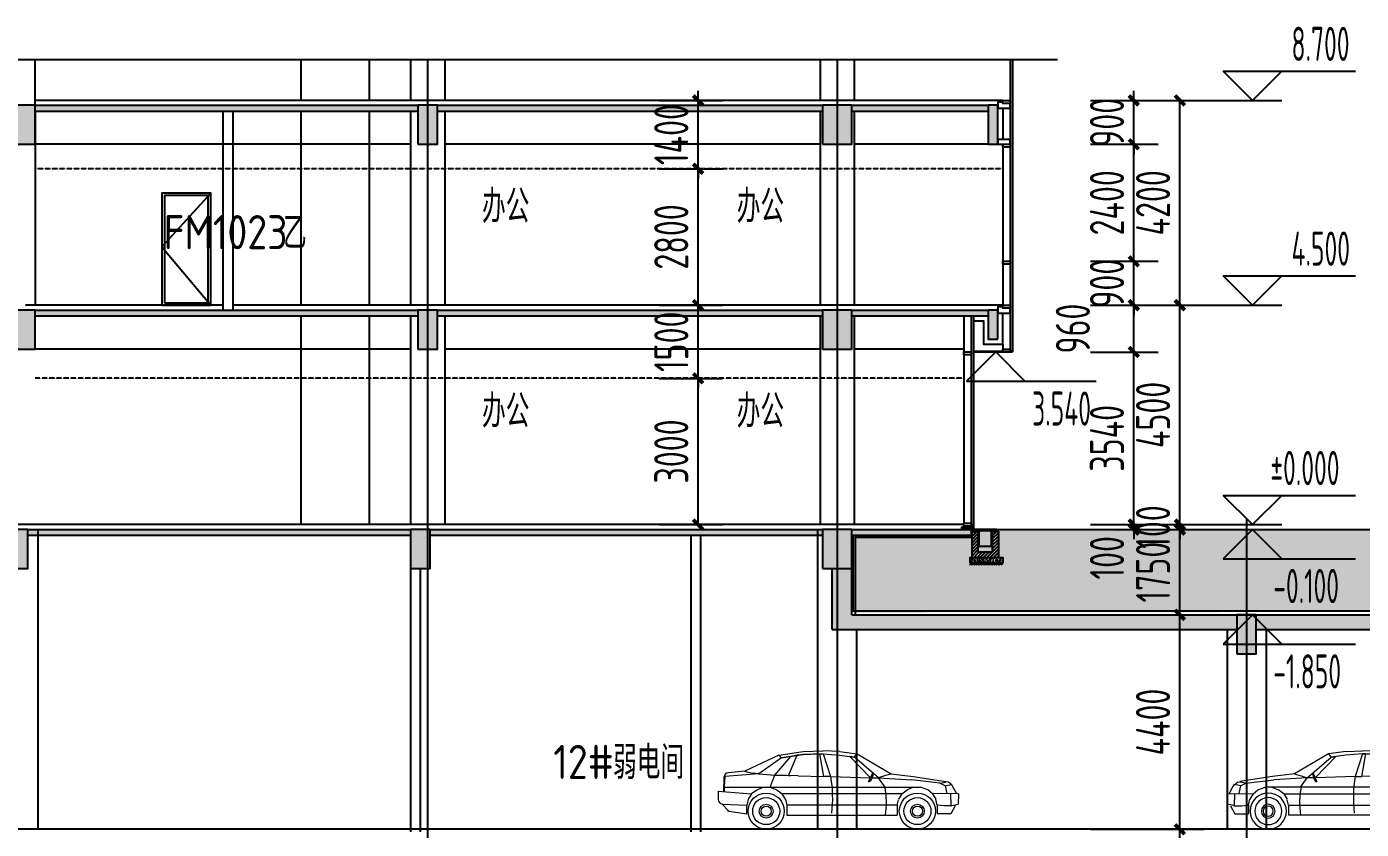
# Model space of a CAD drawing. Extents: x 33318 to 174393, y -247680 to 18171.
# Drawn here: x 66182 to 93560, y -2701 to 13761 of the extents above; entities that cross this region are included whole.
import ezdxf

# ---------------------------------------------------------------- set-up
doc = ezdxf.new("R2010")
doc.units = 0
doc.header["$LTSCALE"] = 10
doc.header["$MEASUREMENT"] = 0
doc.linetypes.add('DASH', pattern=[0.35, 0.25, -0.1])
doc.linetypes.add('DOTE', pattern=[2.42, 2, -0.2, 0.02, -0.2])
for name, color, linetype in [('01-标注_尺寸', 124, 'Continuous'), ('01-标注_标高', 200, 'Continuous'), ('01-标注_符号', 200, 'Continuous'), ('02-TEXT_房间', 7, 'Continuous'), ('02-TEXT_标注', 130, 'Continuous'), ('05-填充_156', 156, 'Continuous'), ('05-填充_天正', 26, 'Continuous'), ('A-C_窗', 140, 'Continuous'), ('A-C_门', 150, 'Continuous'), ('A-D_龙骨', 152, 'Continuous'), ('A-O_防水层', 222, 'Continuous'), ('A-SUR_保温', 222, 'Continuous'), ('A-SUR_吊顶', 40, 'Continuous'), ('A-SUR_看线', 231, 'Continuous'), ('A-SUR_面层', 191, 'Continuous'), ('A-TECH_结构', 21, 'Continuous'), ('A_AXIS-轴线', 36, 'DOTE'), ('A_STR-砌块墙', 121, 'Continuous'), ('A_STR-砼墙', 51, 'Continuous'), ('A_STR-砼柱', 51, 'Continuous'), ('D_铝板', 181, 'Continuous'), ('构造物', 145, 'Continuous')]:
    doc.layers.add(name, color=color, linetype=linetype)
doc.layers.add('04-不打印_辅助线', color=165, linetype='Continuous', plot=False)
doc.layers.add('PUB_HATCH', color=8, linetype='Continuous', lineweight=0)
doc.styles.add('_TCH_DIM', font='ROS1', dxfattribs={"width": 0.8, "bigfont": 'JD'})
doc.styles.add('_TCH_DIM_T3', font='ROS1', dxfattribs={"width": 0.8, "bigfont": 'JD'})
doc.styles.get("Standard").update_dxf_attribs({"font": 'gbenor.shx', "bigfont": 'gbcbig.shx'})
doc.dimstyles.new('_TCH_ARCH&&200', dxfattribs={"dimtxt": 700, "dimasz": 200, "dimexe": 500, "dimexo": 600, "dimgap": 200, "dimtad": 1, "dimdec": 0, "dimzin": 0, "dimdsep": 46, "dimtxsty": '_TCH_DIM_T3', "dimblk": 'ARCHTICK', "dimcen": 0.09, "dimazin": 2, "dimtfac": 1, "dimtdec": 0, "dimtix": 1, "dimtmove": 2, "dimatfit": 3, "dimfxl": 0, "dimtolj": 1, "dimtzin": 0, "dimarcsym": 0})
pattern_1 = [(45, (90911.305, 3539.174), (-17.96051, 17.96051), []), (45, (90929.265, 3539.174), (-17.96051, 17.96051), [12.7, -6.35])]

# ---------------------------------------------------------------- blocks, each defined once
blk = doc.blocks.new('kyuhtr')
at = {"const_width": 20}
blk.add_lwpolyline([(50, 0), (0, 0)], dxfattribs=at)
blk.add_lwpolyline([(50, -30), (200, -30), (200, 30), (50, 30)], close=True)
blk = doc.blocks.new('dartt')
at = {"transparency": 33554641}
h = blk.add_hatch(dxfattribs=at)
h.set_pattern_fill('ANSI32', color=26)
h.set_pattern_definition([(45, (1294.211, 122.3605), (-3.367596, 3.367596), []), (45, (1296.4563, 122.3605), (-3.367596, 3.367596), [])])
edge = h.paths.add_edge_path()
edge.add_arc((0, 21), 4, 0, 90)
edge.add_line((0, 25), (0, 0))
edge.add_line((0, 0), (25, 0))
edge.add_arc((21, 0), 4, 0, 90)
edge.add_line((21, 4), (4, 4))
edge.add_line((4, 4), (4, 21))
blk.add_lwpolyline([(0, 25), (0, 0), (25, 0)])
blk.add_lwpolyline([(0, 25), (0, 25, -0.414214), (4, 21), (4, 4), (21, 4, -0.414214), (25, 0), (25, 0)], format="xyb")
blk = doc.blocks.new('_FZH')
blk.add_lwpolyline([(-0.5, -0.5), (0.5, -0.5), (0.5, 0.5), (-0.5, 0.5)], close=True)
at = {"layer": 'PUB_HATCH'}
blk.add_solid([(-0.5, -0.5), (0.5, -0.5), (-0.5, 0.5), (0.5, 0.5)], dxfattribs=at)
blk = doc.blocks.new('_ArchTick')
at = {"color": 0, "linetype": 'ByBlock', "const_width": 0.4}
blk.add_lwpolyline([(-0.5, -0.5), (0.5, 0.5)], dxfattribs=at)
blk = doc.blocks.new('*D146')
at = {"layer": '01-标注_尺寸', "color": 0, "lineweight": -2, "transparency": 16777216}
for p, q in [((79955, 12249), (79955, 12449)), ((79156, 12249), (80455, 12249)), ((79955, 10849), (79955, 12249)), ((79156, 10849), (80455, 10849)), ((79955, 10849), (79955, 10649))]:
    blk.add_line(p, q, dxfattribs=at)
at = {"layer": 'Defpoints', "color": 0, "transparency": 16777216}
for p in [(78556, 12249), (79955, 12249), (78556, 10849)]:
    blk.add_point(p, dxfattribs=at)
at = {"layer": '01-标注_尺寸', "color": 0, "lineweight": -2, "transparency": 16777216, "xscale": 200, "yscale": 200, "zscale": 200}
for p, rotation in [((79955, 12249), 270), ((79955, 10849), 90)]:
    blk.add_blockref('_ArchTick', p, dxfattribs=dict(at, rotation=rotation))
at = {"layer": '01-标注_尺寸', "color": 0, "transparency": 16777216, "insert": (79405, 11549), "char_height": 700, "attachment_point": 5, "rotation": 90, "style": '_TCH_DIM_T3'}
blk.add_mtext('\\A1;1400', dxfattribs=at)
blk = doc.blocks.new('*D147')
at = {"layer": '01-标注_尺寸', "color": 0, "lineweight": -2, "transparency": 16777216}
for p, q in [((79156, 10849), (80455, 10849)), ((79955, 8049), (79955, 10849)), ((79156, 8049), (80455, 8049))]:
    blk.add_line(p, q, dxfattribs=at)
at = {"layer": 'Defpoints', "color": 0, "transparency": 16777216}
for p in [(78556, 10849), (79955, 10849), (78556, 8049)]:
    blk.add_point(p, dxfattribs=at)
at = {"layer": '01-标注_尺寸', "color": 0, "lineweight": -2, "transparency": 16777216, "xscale": 200, "yscale": 200, "zscale": 200}
for p, rotation in [((79955, 10849), 90), ((79955, 8049), 270)]:
    blk.add_blockref('_ArchTick', p, dxfattribs=dict(at, rotation=rotation))
at = {"layer": '01-标注_尺寸', "color": 0, "transparency": 16777216, "insert": (79405, 9449), "char_height": 700, "attachment_point": 5, "rotation": 90, "style": '_TCH_DIM_T3'}
blk.add_mtext('\\A1;2800', dxfattribs=at)
blk = doc.blocks.new('*D148')
at = {"layer": '01-标注_尺寸', "color": 0, "lineweight": -2, "transparency": 16777216}
for p, q in [((79955, 8049), (79955, 8249)), ((79156, 8049), (80455, 8049)), ((79955, 6549), (79955, 8049)), ((79156, 6549), (80455, 6549)), ((79955, 6549), (79955, 6349))]:
    blk.add_line(p, q, dxfattribs=at)
at = {"layer": 'Defpoints', "color": 0, "transparency": 16777216}
for p in [(78556, 8049), (79955, 8049), (78556, 6549)]:
    blk.add_point(p, dxfattribs=at)
at = {"layer": '01-标注_尺寸', "color": 0, "lineweight": -2, "transparency": 16777216, "xscale": 200, "yscale": 200, "zscale": 200}
for p, rotation in [((79955, 8049), 270), ((79955, 6549), 90)]:
    blk.add_blockref('_ArchTick', p, dxfattribs=dict(at, rotation=rotation))
at = {"layer": '01-标注_尺寸', "color": 0, "transparency": 16777216, "insert": (79405, 7299), "char_height": 700, "attachment_point": 5, "rotation": 90, "style": '_TCH_DIM_T3'}
blk.add_mtext('\\A1;1500', dxfattribs=at)
blk = doc.blocks.new('*D149')
at = {"layer": '01-标注_尺寸', "color": 0, "lineweight": -2, "transparency": 16777216}
for p, q in [((79156, 6549), (80455, 6549)), ((79955, 3549), (79955, 6549)), ((79156, 3549), (80455, 3549))]:
    blk.add_line(p, q, dxfattribs=at)
at = {"layer": 'Defpoints', "color": 0, "transparency": 16777216}
for p in [(78556, 6549), (79955, 6549), (78556, 3549)]:
    blk.add_point(p, dxfattribs=at)
at = {"layer": '01-标注_尺寸', "color": 0, "lineweight": -2, "transparency": 16777216, "xscale": 200, "yscale": 200, "zscale": 200}
for p, rotation in [((79955, 6549), 90), ((79955, 3549), 270)]:
    blk.add_blockref('_ArchTick', p, dxfattribs=dict(at, rotation=rotation))
at = {"layer": '01-标注_尺寸', "color": 0, "transparency": 16777216, "insert": (79405, 5049), "char_height": 700, "attachment_point": 5, "rotation": 90, "style": '_TCH_DIM_T3'}
blk.add_mtext('\\A1;3000', dxfattribs=at)
blk = doc.blocks.new('*D151')
at = {"layer": '01-标注_尺寸', "color": 0, "lineweight": -2, "transparency": 16777216}
for p, q in [((88003, -2701), (90338, -2701)), ((89838, -6401), (89838, -2701)), ((88003, -6401), (90338, -6401))]:
    blk.add_line(p, q, dxfattribs=at)
at = {"layer": 'Defpoints', "color": 0, "transparency": 16777216}
for p in [(87403, -2701), (89838, -2701), (87403, -6401)]:
    blk.add_point(p, dxfattribs=at)
at = {"layer": '01-标注_尺寸', "color": 0, "lineweight": -2, "transparency": 16777216, "xscale": 200, "yscale": 200, "zscale": 200}
for p, rotation in [((89838, -2701), 90), ((89838, -6401), 270)]:
    blk.add_blockref('_ArchTick', p, dxfattribs=dict(at, rotation=rotation))
at = {"layer": '01-标注_尺寸', "color": 0, "transparency": 16777216, "insert": (89288, -4551), "char_height": 700, "attachment_point": 5, "rotation": 90, "style": '_TCH_DIM_T3'}
blk.add_mtext('\\A1;3700', dxfattribs=at)
blk = doc.blocks.new('*D152')
at = {"layer": '01-标注_尺寸', "color": 0, "lineweight": -2, "transparency": 16777216}
for p, q in [((88003, 1699), (90338, 1699)), ((89838, -2701), (89838, 1699)), ((88003, -2701), (90338, -2701))]:
    blk.add_line(p, q, dxfattribs=at)
at = {"layer": 'Defpoints', "color": 0, "transparency": 16777216}
for p in [(87403, 1699), (89838, 1699), (87403, -2701)]:
    blk.add_point(p, dxfattribs=at)
at = {"layer": '01-标注_尺寸', "color": 0, "lineweight": -2, "transparency": 16777216, "xscale": 200, "yscale": 200, "zscale": 200}
for p, rotation in [((89838, 1699), 90), ((89838, -2701), 270)]:
    blk.add_blockref('_ArchTick', p, dxfattribs=dict(at, rotation=rotation))
at = {"layer": '01-标注_尺寸', "color": 0, "transparency": 16777216, "insert": (89288, -501), "char_height": 700, "attachment_point": 5, "rotation": 90, "style": '_TCH_DIM_T3'}
blk.add_mtext('\\A1;4400', dxfattribs=at)
blk = doc.blocks.new('*D153')
at = {"layer": '01-标注_尺寸', "color": 0, "lineweight": -2, "transparency": 16777216}
for p, q in [((88003, 3449), (90338, 3449)), ((89838, 1699), (89838, 3449)), ((88003, 1699), (90338, 1699))]:
    blk.add_line(p, q, dxfattribs=at)
at = {"layer": 'Defpoints', "color": 0, "transparency": 16777216}
for p in [(87403, 3449), (89838, 3449), (87403, 1699)]:
    blk.add_point(p, dxfattribs=at)
at = {"layer": '01-标注_尺寸', "color": 0, "lineweight": -2, "transparency": 16777216, "xscale": 200, "yscale": 200, "zscale": 200}
for p, rotation in [((89838, 3449), 90), ((89838, 1699), 270)]:
    blk.add_blockref('_ArchTick', p, dxfattribs=dict(at, rotation=rotation))
at = {"layer": '01-标注_尺寸', "color": 0, "transparency": 16777216, "insert": (89288, 2574), "char_height": 700, "attachment_point": 5, "rotation": 90, "style": '_TCH_DIM_T3'}
blk.add_mtext('\\A1;1750', dxfattribs=at)
blk = doc.blocks.new('*D154')
at = {"layer": '01-标注_尺寸', "color": 0, "lineweight": -2, "transparency": 16777216}
for p, q in [((89838, 3549), (89838, 3749)), ((88003, 3549), (90338, 3549)), ((88003, 3449), (90338, 3449)), ((89838, 3449), (89838, 3549)), ((89838, 3449), (89838, 3249))]:
    blk.add_line(p, q, dxfattribs=at)
at = {"layer": 'Defpoints', "color": 0, "transparency": 16777216}
for p in [(87403, 3549), (87403, 3449), (89838, 3549)]:
    blk.add_point(p, dxfattribs=at)
at = {"layer": '01-标注_尺寸', "color": 0, "lineweight": -2, "transparency": 16777216, "xscale": 200, "yscale": 200, "zscale": 200}
for p, rotation in [((89838, 3549), 270), ((89838, 3449), 90)]:
    blk.add_blockref('_ArchTick', p, dxfattribs=dict(at, rotation=rotation))
at = {"layer": '01-标注_尺寸', "color": 0, "transparency": 16777216, "insert": (89288, 3499), "char_height": 700, "attachment_point": 5, "rotation": 90, "style": '_TCH_DIM_T3'}
blk.add_mtext('\\A1;100', dxfattribs=at)
blk = doc.blocks.new('*D155')
at = {"layer": '01-标注_尺寸', "color": 0, "lineweight": -2, "transparency": 16777216}
for p, q in [((88003, 8049), (90338, 8049)), ((89838, 3549), (89838, 8049)), ((88003, 3549), (90338, 3549))]:
    blk.add_line(p, q, dxfattribs=at)
at = {"layer": 'Defpoints', "color": 0, "transparency": 16777216}
for p in [(87403, 8049), (89838, 8049), (87403, 3549)]:
    blk.add_point(p, dxfattribs=at)
at = {"layer": '01-标注_尺寸', "color": 0, "lineweight": -2, "transparency": 16777216, "xscale": 200, "yscale": 200, "zscale": 200}
for p, rotation in [((89838, 8049), 90), ((89838, 3549), 270)]:
    blk.add_blockref('_ArchTick', p, dxfattribs=dict(at, rotation=rotation))
at = {"layer": '01-标注_尺寸', "color": 0, "transparency": 16777216, "insert": (89288, 5799), "char_height": 700, "attachment_point": 5, "rotation": 90, "style": '_TCH_DIM_T3'}
blk.add_mtext('\\A1;4500', dxfattribs=at)
blk = doc.blocks.new('*D156')
at = {"layer": '01-标注_尺寸', "color": 0, "lineweight": -2, "transparency": 16777216}
for p, q in [((88003, 12249), (90338, 12249)), ((89838, 8049), (89838, 12249)), ((88003, 8049), (90338, 8049))]:
    blk.add_line(p, q, dxfattribs=at)
at = {"layer": 'Defpoints', "color": 0, "transparency": 16777216}
for p in [(87403, 12249), (89838, 12249), (87403, 8049)]:
    blk.add_point(p, dxfattribs=at)
at = {"layer": '01-标注_尺寸', "color": 0, "lineweight": -2, "transparency": 16777216, "xscale": 200, "yscale": 200, "zscale": 200}
for p, rotation in [((89838, 12249), 90), ((89838, 8049), 270)]:
    blk.add_blockref('_ArchTick', p, dxfattribs=dict(at, rotation=rotation))
at = {"layer": '01-标注_尺寸', "color": 0, "transparency": 16777216, "insert": (89288, 10149), "char_height": 700, "attachment_point": 5, "rotation": 90, "style": '_TCH_DIM_T3'}
blk.add_mtext('\\A1;4200', dxfattribs=at)
blk = doc.blocks.new('$elev$00000063')
at = {"layer": 'PUB_HATCH'}
for p, q in [((-1095, 1524), (-1792, 1196)), ((-1041, 1469), (-1505, 1142)), ((-1177, 1114), (-849, 1497)), ((-1095, 1524), (-596, 1598)), ((-1041, 1469), (-1095, 1524)), ((-1081, 1510), (-1068, 1497)), ((-1068, 1497), (-1041, 1469)), ((-1041, 1469), (-590, 1538)), ((-849, 1497), (-1041, 1469)), ((-891, 1109), (-713, 1524)), ((-713, 1524), (-849, 1497)), ((-685, 1524), (-713, 1524)), ((-590, 1538), (-685, 1524)), ((-596, 1598), (-183, 1613)), ((-180, 1551), (-590, 1538)), ((-590, 1538), (-249, 1551)), ((-249, 1551), (-180, 1551)), ((-166, 1087), (-249, 1551)), ((154, 1598), (-183, 1613)), ((-180, 1551), (161, 1524)), ((-180, 1551), (-33, 1085)), ((154, 1598), (516, 1551)), ((161, 1524), (462, 1483)), ((161, 1524), (366, 1497)), ((462, 1483), (366, 1497)), ((784, 1064), (366, 1497)), ((462, 1483), (489, 1524)), ((953, 1059), (462, 1483)), ((489, 1524), (516, 1551)), ((516, 1551), (1212, 1142)), ((-1505, 1142), (-2202, 1087)), ((-1792, 1196), (-2128, 1164)), ((-1792, 1196), (-1750, 1182)), ((-1750, 1182), (-1628, 1155)), ((-1505, 1142), (-1628, 1155)), ((-1505, 1142), (-1177, 1114)), ((-1273, 869), (-1177, 1114)), ((-1177, 1114), (-891, 1109)), ((-693, 1103), (-1177, 1114)), ((-891, 1109), (-853, 1107)), ((-693, 1103), (-166, 1087)), ((779, 1053), (834, 1158)), ((819, 1120), (789, 1059)), ((834, 1158), (819, 1120)), ((835, 1120), (822, 1059)), ((834, 1158), (835, 1120)), ((1076, 1101), (953, 1059)), ((1172, 1128), (1076, 1101)), ((1212, 1142), (1172, 1128)), ((1212, 1142), (1661, 1087)), ((-2218, 1068), (-2229, 786)), ((-2202, 1087), (-2215, 869)), ((-2215, 869), (-2215, 786)), ((-2215, 869), (1814, 869)), ((-1546, 814), (-1409, 869)), ((-1273, 869), (-1136, 814)), ((-33, 1085), (-166, 1087)), ((-33, 1085), (782, 1060)), ((746, 983), (779, 1053)), ((746, 983), (751, 987)), ((746, 983), (762, 983)), ((751, 987), (789, 1059)), ((783, 987), (762, 983)), ((822, 1059), (783, 987)), ((822, 1059), (953, 1059)), ((1090, 869), (953, 1059)), ((953, 1059), (1636, 1019)), ((1677, 869), (1541, 814)), ((2210, 950), (1636, 1019)), ((1661, 1087), (2334, 982)), ((1964, 814), (1814, 869)), ((2319, 896), (2210, 950)), ((2219, 951), (2327, 973)), ((2319, 896), (2373, 909)), ((2319, 896), (2352, 738)), ((2373, 909), (2456, 923)), ((2556, 735), (2480, 878)), ((-2338, 786), (-2338, 622)), ((-2338, 786), (-1655, 732)), ((-1723, 623), (-1750, 500)), ((-1655, 732), (-1723, 623)), ((-1650, 741), (-1546, 814)), ((-1136, 814), (-1027, 732)), ((-958, 623), (-1027, 732)), ((1431, 732), (-1027, 732)), ((-958, 623), (-931, 500)), ((1337, 499), (1362, 610)), ((1431, 732), (1363, 623)), ((1431, 732), (1541, 814)), ((2060, 732), (1964, 814)), ((2436, 738), (2060, 732)), ((2060, 732), (2127, 623)), ((2155, 500), (2127, 623)), ((2596, 735), (2436, 738)), ((2441, 488), (2436, 738)), ((2596, 735), (2587, 520)), ((-2262, 524), (-2119, 377)), ((-2242, 522), (-1750, 500)), ((-2119, 377), (-2147, 377)), ((-2119, 377), (-1750, 322)), ((-1750, 322), (-1750, 500)), ((-931, 500), (-931, 295)), ((1335, 500), (-931, 500)), ((-931, 295), (1335, 295)), ((1335, 500), (1335, 295)), ((2155, 500), (2155, 322)), ((2291, 486), (2155, 500)), ((2437, 322), (2155, 322)), ((2456, 486), (2291, 486)), ((2428, 486), (2587, 520)), ((2523, 488), (2437, 322))]:
    blk.add_line(p, q, dxfattribs=at)
for points in [[(-33, 1085, -0.073246), (-13, 336)], [(1079, 868, -0.088107), (1087, 295)]]:
    blk.add_lwpolyline(points, format="xyb", dxfattribs=at)
for centre, radius in [((-1352, 377), 372), ((-1352, 377), 277), ((1751, 377), 372), ((1751, 377), 277), ((-1352, 377), 141), ((-1352, 377), 104), ((1751, 377), 141), ((1751, 377), 104)]:
    blk.add_circle(centre, radius, dxfattribs=at)
for centre, radius, start, end in [((-2118, 1064), 100, 95.5094, 177.8582), ((2303, 784), 200, 27.974, 81.1208), ((-2238, 622), 100, 180, 267.3569)]:
    blk.add_arc(centre, radius, start, end, dxfattribs=at)
at = {"layer": 'PUB_HATCH', "width": 0.8, "flags": 9}
for tag in ['XSIZE', 'YSIZE']:
    blk.add_attdef(tag, (0, 0), '', height=0.5, dxfattribs=at)
blk = doc.blocks.new('$LinePat$素土夯实')
at = {"color": 0}
for p, q in [((0, -210), (210, 0)), ((120, -300), (420, 0)), ((420, 0), (608, -188)), ((495, -300), (795, 0)), ((615, 0), (705, -90)), ((210, -210), (300, -300)), ((315, -105), (502, -293)), ((705, -300), (795, -210))]:
    blk.add_line(p, q, dxfattribs=at)
blk = doc.blocks.new('*D212')
at = {"layer": '01-标注_尺寸', "color": 0, "lineweight": -2, "transparency": 16777216}
for p, q in [((88893, 12249), (88893, 12449)), ((88003, 12249), (89393, 12249)), ((88893, 11349), (88893, 12249)), ((88003, 11349), (89393, 11349)), ((88893, 11349), (88893, 11149))]:
    blk.add_line(p, q, dxfattribs=at)
at = {"layer": 'Defpoints', "color": 0, "transparency": 16777216}
for p in [(87403, 12249), (88893, 12249), (87403, 11349)]:
    blk.add_point(p, dxfattribs=at)
at = {"layer": '01-标注_尺寸', "color": 0, "lineweight": -2, "transparency": 16777216, "xscale": 200, "yscale": 200, "zscale": 200}
for p, rotation in [((88893, 12249), 270), ((88893, 11349), 90)]:
    blk.add_blockref('_ArchTick', p, dxfattribs=dict(at, rotation=rotation))
at = {"layer": '01-标注_尺寸', "color": 0, "transparency": 16777216, "insert": (88343, 11799), "char_height": 700, "attachment_point": 5, "rotation": 90, "style": '_TCH_DIM_T3'}
blk.add_mtext('\\A1;900', dxfattribs=at)
blk = doc.blocks.new('*D213')
at = {"layer": '01-标注_尺寸', "color": 0, "lineweight": -2, "transparency": 16777216}
for p, q in [((88003, 11349), (89393, 11349)), ((88893, 8949), (88893, 11349)), ((88003, 8949), (89393, 8949))]:
    blk.add_line(p, q, dxfattribs=at)
at = {"layer": 'Defpoints', "color": 0, "transparency": 16777216}
for p in [(87403, 11349), (88893, 11349), (87403, 8949)]:
    blk.add_point(p, dxfattribs=at)
at = {"layer": '01-标注_尺寸', "color": 0, "lineweight": -2, "transparency": 16777216, "xscale": 200, "yscale": 200, "zscale": 200}
for p, rotation in [((88893, 11349), 90), ((88893, 8949), 270)]:
    blk.add_blockref('_ArchTick', p, dxfattribs=dict(at, rotation=rotation))
at = {"layer": '01-标注_尺寸', "color": 0, "transparency": 16777216, "insert": (88343, 10149), "char_height": 700, "attachment_point": 5, "rotation": 90, "style": '_TCH_DIM_T3'}
blk.add_mtext('\\A1;2400', dxfattribs=at)
blk = doc.blocks.new('*D214')
at = {"layer": '01-标注_尺寸', "color": 0, "lineweight": -2, "transparency": 16777216}
for p, q in [((88893, 8949), (88893, 9149)), ((88003, 8949), (89393, 8949)), ((88893, 8049), (88893, 8949)), ((88003, 8049), (89393, 8049)), ((88893, 8049), (88893, 7849))]:
    blk.add_line(p, q, dxfattribs=at)
at = {"layer": 'Defpoints', "color": 0, "transparency": 16777216}
for p in [(87403, 8949), (88893, 8949), (87403, 8049)]:
    blk.add_point(p, dxfattribs=at)
at = {"layer": '01-标注_尺寸', "color": 0, "lineweight": -2, "transparency": 16777216, "xscale": 200, "yscale": 200, "zscale": 200}
for p, rotation in [((88893, 8949), 270), ((88893, 8049), 90)]:
    blk.add_blockref('_ArchTick', p, dxfattribs=dict(at, rotation=rotation))
at = {"layer": '01-标注_尺寸', "color": 0, "transparency": 16777216, "insert": (88343, 8499), "char_height": 700, "attachment_point": 5, "rotation": 90, "style": '_TCH_DIM_T3'}
blk.add_mtext('\\A1;900', dxfattribs=at)
blk = doc.blocks.new('*D215')
at = {"layer": '01-标注_尺寸', "color": 0, "lineweight": -2, "transparency": 16777216}
for p, q in [((88003, 8049), (89393, 8049)), ((88893, 7089), (88893, 8049)), ((88003, 7089), (89393, 7089))]:
    blk.add_line(p, q, dxfattribs=at)
at = {"layer": 'Defpoints', "color": 0, "transparency": 16777216}
for p in [(87403, 8049), (88893, 8049), (87403, 7089)]:
    blk.add_point(p, dxfattribs=at)
at = {"layer": '01-标注_尺寸', "color": 0, "lineweight": -2, "transparency": 16777216, "xscale": 200, "yscale": 200, "zscale": 200}
for p, rotation in [((88893, 8049), 90), ((88893, 7089), 270)]:
    blk.add_blockref('_ArchTick', p, dxfattribs=dict(at, rotation=rotation))
at = {"layer": '01-标注_尺寸', "color": 0, "transparency": 16777216, "insert": (87643, 7569), "char_height": 700, "attachment_point": 5, "rotation": 90, "style": '_TCH_DIM_T3'}
blk.add_mtext('\\A1;960', dxfattribs=at)
blk = doc.blocks.new('*D216')
at = {"layer": '01-标注_尺寸', "color": 0, "lineweight": -2, "transparency": 16777216}
for p, q in [((88003, 7089), (89393, 7089)), ((88893, 3549), (88893, 7089)), ((88003, 3549), (89393, 3549))]:
    blk.add_line(p, q, dxfattribs=at)
at = {"layer": 'Defpoints', "color": 0, "transparency": 16777216}
for p in [(87403, 7089), (88893, 7089), (87403, 3549)]:
    blk.add_point(p, dxfattribs=at)
at = {"layer": '01-标注_尺寸', "color": 0, "lineweight": -2, "transparency": 16777216, "xscale": 200, "yscale": 200, "zscale": 200}
for p, rotation in [((88893, 7089), 90), ((88893, 3549), 270)]:
    blk.add_blockref('_ArchTick', p, dxfattribs=dict(at, rotation=rotation))
at = {"layer": '01-标注_尺寸', "color": 0, "transparency": 16777216, "insert": (88343, 5319), "char_height": 700, "attachment_point": 5, "rotation": 90, "style": '_TCH_DIM_T3'}
blk.add_mtext('\\A1;3540', dxfattribs=at)
blk = doc.blocks.new('*D217')
at = {"layer": '01-标注_尺寸', "color": 0, "lineweight": -2, "transparency": 16777216}
for p, q in [((88893, 3549), (88893, 3749)), ((88003, 3549), (89393, 3549)), ((88003, 3449), (89393, 3449)), ((88893, 3449), (88893, 3549)), ((88893, 3449), (88893, 3249))]:
    blk.add_line(p, q, dxfattribs=at)
at = {"layer": 'Defpoints', "color": 0, "transparency": 16777216}
for p in [(87403, 3549), (87403, 3449), (88893, 3549)]:
    blk.add_point(p, dxfattribs=at)
at = {"layer": '01-标注_尺寸', "color": 0, "lineweight": -2, "transparency": 16777216, "xscale": 200, "yscale": 200, "zscale": 200}
for p, rotation in [((88893, 3549), 270), ((88893, 3449), 90)]:
    blk.add_blockref('_ArchTick', p, dxfattribs=dict(at, rotation=rotation))
at = {"layer": '01-标注_尺寸', "color": 0, "transparency": 16777216, "insert": (88343, 2868), "char_height": 700, "attachment_point": 5, "rotation": 90, "style": '_TCH_DIM_T3'}
blk.add_mtext('\\A1;100', dxfattribs=at)

msp = doc.modelspace()

# ---------------------------------------------------------------- hatches: boundary and pattern name
at = {"layer": '05-填充_156'}
h = msp.add_hatch(dxfattribs=at)
h.set_pattern_fill('AR-SAND', color=256, scale=100)
h.set_pattern_definition([(37.5, (-636716.85, 76454.68), (-8.000156, 244.70662), [0, -193.04, 0, -215.9, 0, -206.375]), (7.5, (-636716.85, 76454.68), (224.76164, 358.41255), [0, -104.14, 0, -173.99, 0, -66.675]), (327.5, (-636873.06, 76454.68), (395.496185, 0.71859), [0, -63.5, 0, -228.6, 0, -298.45]), (317.5, (-636873.06, 76454.68), (381.77823, 111.46466), [0, -31.75, 0, -149.86, 0, -171.45])])
h.paths.add_polyline_path([(82982.4, 1744.2), (82982.4, 3414.2), (138956.3, 3484.2), (138956.3, 3449.2), (144470, 3449.2), (144470, 1814.2)])
h.paths.add_polyline_path([(108935.7, 1779.2), (109799.9, 1779.2), (109799.9, 3449.2), (108935.7, 3449.2)], flags=16)
at = {"layer": '05-填充_天正'}
for points in [[(74206.3, 12029.2), (74206.3, 12149.2), (66356.3, 12149.2), (66356.3, 12029.2)], [(82506.3, 12029.2), (82506.3, 12149.2), (74606.3, 12149.2), (74606.3, 12029.2)], [(85906.3, 12029.2), (85906.3, 12149.2), (83106.3, 12149.2), (83106.3, 12029.2)], [(74206.3, 7829.2), (74206.3, 7949.2), (66356.3, 7949.2), (66356.3, 7829.2)], [(82506.3, 7829.2), (82506.3, 7949.2), (74606.3, 7949.2), (74606.3, 7829.2)], [(85906.3, 7829.2), (85906.3, 7949.2), (83106.3, 7949.2), (83106.3, 7829.2)], [(74056.3, 3329.2), (74056.3, 3449.2), (66207.3, 3449.2), (66207.3, 3329.2)], [(74456.3, 3449.2), (74456.3, 3329.2), (79906, 3329.2), (79906, 3449.2)], [(82506.3, 3329.2), (82506.3, 3449.2), (79906, 3449.2), (79906, 3329.2)], [(83106.3, 3449.2), (83106.3, 3329.2), (85556.3, 3329.2), (85556.3, 3449.2)], [(83106.3, 2649.2), (82706.3, 2649.2), (82706.3, 1399.2), (83106.3, 1699.2)], [(91006.3, 1399.2), (91006.3, 1699.2), (83106.3, 1699.2), (82706.3, 1399.2)], [(99406.3, 1399.2), (99406.3, 1699.2), (91406.3, 1699.2), (91406.3, 1399.2)]]:
    msp.add_hatch(color=256, dxfattribs=at).paths.add_polyline_path(points)
h = msp.add_hatch(dxfattribs=at)
h.set_pattern_fill('ANSI31', color=256, scale=30)
h.set_pattern_definition([(45, (86946.29, 3539.174), (-33.676, 33.676), [])])
h.paths.add_polyline_path([(85574.3, 3409.2), (85694.3, 3409.2), (85694.3, 2989.2), (85994.3, 2989.2), (85994.3, 3409.2), (86114.3, 3409.2), (86114.3, 2869.2), (85574.3, 2869.2)])
h = msp.add_hatch(dxfattribs=at)
h.set_pattern_fill('ANSI33', color=256, scale=8)
h.set_pattern_definition([(45, (90925.805, 3539.174), (-17.96051, 17.96051), []), (45, (90943.765, 3539.174), (-17.96051, 17.96051), [12.7, -6.35])])
h.paths.add_polyline_path([(85606.3, 3449.2), (85606.3, 3419.2), (85701.8, 3419.2), (85701.8, 3449.2)])
h = msp.add_hatch(dxfattribs=at)
h.set_pattern_fill('ANSI33', color=256, scale=8)
h.set_pattern_definition(pattern_1)
h.paths.add_polyline_path([(85766.8, 3419.2), (85766.8, 3449.2), (85716.8, 3449.2), (85716.8, 3419.2)])
h = msp.add_hatch(dxfattribs=at)
h.set_pattern_fill('ANSI33', color=256, scale=8)
h.set_pattern_definition(pattern_1)
h.paths.add_polyline_path([(85831.8, 3419.2), (85831.8, 3449.2), (85781.8, 3449.2), (85781.8, 3419.2)])
h = msp.add_hatch(dxfattribs=at)
h.set_pattern_fill('ANSI33', color=256, scale=8)
h.set_pattern_definition(pattern_1)
h.paths.add_polyline_path([(85896.8, 3419.2), (85896.8, 3449.2), (85846.8, 3449.2), (85846.8, 3419.2)])
h = msp.add_hatch(dxfattribs=at)
h.set_pattern_fill('ANSI33', color=256, scale=8)
h.set_pattern_definition(pattern_1)
h.paths.add_polyline_path([(85961.8, 3419.2), (85961.8, 3449.2), (85911.8, 3449.2), (85911.8, 3419.2)])
h = msp.add_hatch(dxfattribs=at)
h.set_pattern_fill('ANSI33', color=256, scale=8)
h.set_pattern_definition([(45, (90935.805, 3539.174), (-17.96051, 17.96051), []), (45, (90953.765, 3539.174), (-17.96051, 17.96051), [12.7, -6.35])])
h.paths.add_polyline_path([(86082.3, 3419.2), (86082.3, 3449.2), (85976.8, 3449.2), (85976.8, 3419.2)])
h = msp.add_hatch(dxfattribs=at)
h.set_pattern_fill('AR-CONC', color=256, scale=50)
h.set_pattern_definition([(50, (86946.29, 3439.174), (91.0923, -7.9695), [9.525, -104.775]), (355, (86946.29, 3439.17), (-17.6214, 95.5283), [7.62, -83.82]), (100.451, (86953.88, 3438.51), (73.4713, 87.5583), [8.095, -89.045]), (46.184, (86946.29, 3464.57), (135.5395, -21.021), [14.287, -157.162]), (96.636, (86957.58, 3462.82), (118.702, 123.713), [12.143, -133.567]), (351.184, (86946.29, 3464.57), (118.702, 123.713), [11.43, -125.73]), (21, (86958.99, 3458.224), (75.8074, -51.1328), [9.525, -104.775]), (326, (86958.99, 3458.22), (30.901, 92.094), [7.62, -83.82]), (71.4514, (86965.305, 3453.96), (106.7082, 40.9614), [8.095, -89.045]), (37.5, (86946.288, 3439.174), (1.5443, 42.2775), [0, -82.804, 0, -85.09, 0, -84.1375]), (7.5, (86946.29, 3439.174), (33.4098, 50.0903), [0, -48.514, 0, -80.899, 0, -32.0675]), (327.5, (86917.967, 3439.174), (67.7953, -2.8644), [0, -31.75, 0, -99.06, 0, -131.445]), (317.5, (86905.27, 3439.174), (74.0646, 12.7132), [0, -41.275, 0, -65.786, 0, -93.345])])
edge = h.paths.add_edge_path()
edge.add_line((86114.3, 2869.2), (85526.3, 2869.2))
edge.add_line((85526.3, 2869.2), (85526.3, 2769.2))
edge.add_line((85526.3, 2769.2), (86214.3, 2769.2))
edge.add_line((86214.3, 2769.2), (86214.3, 2869.2))
edge.add_line((86214.3, 2869.2), (85694.3, 2869.2))

# ---------------------------------------------------------------- linework, layer by layer
at = {"layer": '01-标注_标高'}
for p, q in [((91329.1, 12249.2), (90729.1, 12849.2)), ((90729.1, 12849.2), (93442.2, 12849.2)), ((91329.1, 12249.2), (91929.1, 12849.2)), ((89271, 12249.2), (91929.1, 12249.2)), ((91329.1, 8049.2), (90729.1, 8649.2)), ((90729.1, 8649.2), (93442.2, 8649.2)), ((91329.1, 8049.2), (91929.1, 8649.2)), ((89271, 8049.2), (91929.1, 8049.2)), ((86060.7, 7089.2), (85460.7, 6489.2)), ((86060.7, 7089.2), (86660.7, 6489.2)), ((85460.7, 6489.2), (88121.5, 6489.2)), ((91329.1, 3549.2), (90729.1, 4149.2)), ((90729.1, 4149.2), (93442.2, 4149.2)), ((91329.1, 3549.2), (91929.1, 4149.2)), ((89271, 3549.2), (91929.1, 3549.2)), ((89271, 3449.2), (91929.1, 3449.2)), ((91329.1, 3449.2), (90729.1, 2849.2)), ((91329.1, 3449.2), (91929.1, 2849.2)), ((90729.1, 2849.2), (93442.2, 2849.2)), ((89271, 1699.2), (91929.1, 1699.2)), ((91329.1, 1699.2), (90729.1, 1099.2)), ((91329.1, 1699.2), (91929.1, 1099.2)), ((90729.1, 1099.2), (93442.2, 1099.2))]:
    msp.add_line(p, q, dxfattribs=at)
at = {"layer": '01-标注_符号'}
msp.add_lwpolyline([(43218.3, 13089.2), (65048.4, 13089.2), (65201.3, 13509.2), (65349.4, 12669.2), (65498.4, 13089.2), (87328.5, 13089.2)], dxfattribs=at)
at = {"layer": '05-填充_天正'}
msp.add_lwpolyline([(85714.3, 3419.2), (85714.3, 3109.2), (85974.3, 3109.2), (85974.3, 3419.2)], dxfattribs=at)
at = {"layer": 'A-C_窗'}
for points in [[(86356.3, 13089.2), (86356.3, 7149.2)], [(86406.3, 13089.2), (86406.3, 7089.2)], [(86206.3, 11349.2), (86206.3, 8049.2)], [(85406.3, 7829.2), (85406.3, 3579.2)], [(85556.3, 7829.2), (85556.3, 3549.2)], [(85606.3, 7829.2), (85606.3, 3549.2)], [(86206.3, 7249.2), (86206.3, 7149.2)], [(85606.3, 7109.2), (86206.3, 7109.2)], [(85606.3, 7089.2), (86406.3, 7089.2)]]:
    msp.add_lwpolyline(points, dxfattribs=at)
at = {"layer": 'A-C_门'}
msp.add_lwpolyline([(69957.3, 10349.2), (68957.3, 9249.2), (69957.3, 8049.2)], dxfattribs=at)
for points in [[(68957.3, 8049.2), (69957.3, 8049.2), (69957.3, 10349.2), (68957.3, 10349.2)], [(69007.3, 8099.2), (69907.3, 8099.2), (69907.3, 10299.2), (69007.3, 10299.2)]]:
    msp.add_lwpolyline(points, close=True, dxfattribs=at)
at = {"layer": 'A-O_防水层'}
msp.add_line((83176.3, 3329.2), (83176.3, 1719.2), dxfattribs=at)
for points in [[(83126.3, 3329.2), (83126.3, 1779.2), (108935.7, 1779.2)], [(83176.3, 3289.2), (85574.3, 3289.2), (85574.3, 3489.2), (85356.3, 3489.2), (85356.3, 3469.2), (85556.3, 3469.2), (85556.3, 3309.2), (83176.3, 3309.2)]]:
    msp.add_lwpolyline(points, dxfattribs=at)
at = {"layer": 'A-SUR_保温'}
for points in [[(86106.3, 12088.7), (86356.3, 12088.7), (86356.3, 12189.2), (86206.3, 12189.2), (86206.3, 12214.2), (86106.3, 12214.2)], [(86106.3, 11349.2), (86228.4, 11349.2), (86228.4, 11349.2), (86356.3, 11349.2), (86356.3, 11448.7), (86106.3, 11448.7), (86106.3, 11349.2)], [(86106.3, 7888.7), (86356.3, 7888.7), (86356.3, 7989.2), (86206.3, 7989.2), (86206.3, 8014.2), (86106.3, 8014.2)]]:
    msp.add_lwpolyline(points, close=True, dxfattribs=at)
for points in [[(86206.3, 12088.7), (86206.3, 11448.7)], [(85606.3, 7729.2), (85806.3, 7729.2), (85806.3, 7249.2), (86206.3, 7249.2), (86206.3, 7888.7)]]:
    msp.add_lwpolyline(points, dxfattribs=at)
at = {"layer": 'A-SUR_吊顶', "linetype": 'DASH'}
for points in [[(86206.3, 10849.2), (66356.3, 10849.2)], [(85406.3, 6549.2), (66356.3, 6549.2)]]:
    msp.add_lwpolyline(points, dxfattribs=at)
at = {"layer": 'A-SUR_看线'}
for p, q in [((66356.3, 12029.2), (66356.3, 8049.2)), ((66407.3, 3449.2), (66407.3, -2700.8)), ((82406.3, 3449.2), (82406.3, -2700.8)), ((83206.3, 1399.2), (83206.3, -2700.8)), ((90806.3, 1399.2), (90806.3, -2700.8)), ((91606.3, 1399.2), (91606.3, -2700.8)), ((108935.7, -2700.8), (51506.3, -2700.8))]:
    msp.add_line(p, q, dxfattribs=at)
for points in [[(71806.3, 13089.2), (71806.3, 12249.2)], [(73206.3, 13089.2), (73206.3, 12249.2)], [(71806.3, 12029.2), (71806.3, 8049.2)], [(73206.3, 12029.2), (73206.3, 8049.2)], [(71806.3, 7829.2), (71806.3, 3549.2)], [(73206.3, 7829.2), (73206.3, 3549.2)]]:
    msp.add_lwpolyline(points, dxfattribs=at)
at = {"layer": 'A-SUR_面层'}
for p, q in [((86082.3, 3449.2), (85606.3, 3449.2)), ((85606.3, 3419.2), (85606.3, 3449.2)), ((86082.3, 3419.2), (85606.3, 3419.2)), ((85701.8, 3419.2), (85701.8, 3449.2)), ((85716.8, 3419.2), (85716.8, 3449.2)), ((85766.8, 3419.2), (85766.8, 3449.2)), ((85781.8, 3419.2), (85781.8, 3449.2)), ((85831.8, 3419.2), (85831.8, 3449.2)), ((85846.8, 3419.2), (85846.8, 3449.2)), ((85896.8, 3419.2), (85896.8, 3449.2)), ((85911.8, 3419.2), (85911.8, 3449.2)), ((85961.8, 3419.2), (85961.8, 3449.2)), ((85976.8, 3419.2), (85976.8, 3449.2)), ((86082.3, 3419.2), (86082.3, 3449.2))]:
    msp.add_line(p, q, dxfattribs=at)
for points in [[(86206.3, 12249.2), (66356.3, 12249.2)], [(70207.3, 8049.2), (66156.3, 8049.2)], [(86206.3, 8049.2), (70407.3, 8049.2)], [(85406.3, 3549.2), (65956.3, 3549.2)]]:
    msp.add_lwpolyline(points, dxfattribs=at)
at = {"layer": 'A-TECH_结构'}
for points in [[(74056.3, 13089.2), (74056.3, 12249.2)], [(74756.3, 13089.2), (74756.3, 12249.2)], [(82456.3, 13089.2), (82456.3, 12249.2)], [(83156.3, 13089.2), (83156.3, 12249.2)], [(74056.3, 12029.2), (74056.3, 8049.2)], [(74756.3, 12029.2), (74756.3, 8049.2)], [(82456.3, 12029.2), (82456.3, 8049.2)], [(83156.3, 12029.2), (83156.3, 8049.2)], [(74056.3, 11349.2), (66356.3, 11349.2)], [(82456.3, 11349.2), (74756.3, 11349.2)], [(85906.3, 11349.2), (83156.3, 11349.2)], [(74056.3, 7829.2), (74056.3, 3549.2)], [(74756.3, 7829.2), (74756.3, 3549.2)], [(82456.3, 7829.2), (82456.3, 3549.2)], [(83156.3, 7829.2), (83156.3, 3549.2)], [(74056.3, 7149.2), (66356.3, 7149.2)], [(82456.3, 7149.2), (74756.3, 7149.2)], [(85406.3, 7149.2), (83156.3, 7149.2)]]:
    msp.add_lwpolyline(points, dxfattribs=at)
at = {"layer": 'A_AXIS-轴线'}
for p, q in [((74406.3, 13089.2), (74406.3, -7768.7)), ((82806.3, 13089.2), (82806.3, -7768.7)), ((91206.3, 3667.4), (91206.3, -7624.3))]:
    msp.add_line(p, q, dxfattribs=at)
at = {"layer": 'A_STR-砌块墙'}
for p, q in [((79806, 3329.2), (79806, -2750.8)), ((80006, 3329.2), (80006, -2750.8)), ((85646.3, 3449.2), (108935.7, 3449.2)), ((74056.3, 2649.2), (74056.3, -2750.8)), ((74256.3, 2649.2), (74256.3, -2750.8))]:
    msp.add_line(p, q, dxfattribs=at)
for points in [[(66356.3, 12149.2), (66356.3, 13089.2)], [(70207.3, 12029.2), (70207.3, 7949.2)], [(70407.3, 12029.2), (70407.3, 7949.2)], [(85574.3, 3409.2), (85694.3, 3409.2), (85694.3, 2989.2), (85994.3, 2989.2), (85994.3, 3409.2), (86114.3, 3409.2), (86114.3, 2869.2), (85574.3, 2869.2), (85574.3, 3409.2)], [(86114.3, 2869.2), (85526.3, 2869.2), (85526.3, 2769.2), (86214.3, 2769.2), (86214.3, 2869.2), (85694.3, 2869.2)]]:
    msp.add_lwpolyline(points, dxfattribs=at)
at = {"layer": 'A_STR-砼墙'}
for p, q in [((66356.3, 12149.2), (74206.3, 12149.2)), ((74606.3, 12149.2), (82506.3, 12149.2)), ((83106.3, 12149.2), (85906.3, 12149.2)), ((66356.3, 12029.2), (74206.3, 12029.2)), ((74606.3, 12029.2), (82506.3, 12029.2)), ((83106.3, 12029.2), (85906.3, 12029.2)), ((66356.3, 7949.2), (74206.3, 7949.2)), ((74606.3, 7949.2), (82506.3, 7949.2)), ((83106.3, 7949.2), (85906.3, 7949.2)), ((66356.3, 7829.2), (74206.3, 7829.2)), ((74606.3, 7829.2), (82506.3, 7829.2)), ((83106.3, 7829.2), (85906.3, 7829.2)), ((66207.3, 3449.2), (74056.3, 3449.2)), ((66207.3, 3329.2), (74056.3, 3329.2)), ((74456.3, 3449.2), (79906, 3449.2)), ((74456.3, 3329.2), (79906, 3329.2)), ((79906, 3449.2), (82506.3, 3449.2)), ((79906, 3329.2), (82506.3, 3329.2)), ((83106.3, 3449.2), (85556.3, 3449.2)), ((83106.3, 3329.2), (85556.3, 3329.2)), ((85556.3, 3449.2), (85556.3, 3329.2)), ((82706.3, 1399.2), (82706.3, 2649.2)), ((83106.3, 1699.2), (83106.3, 2649.2)), ((83106.3, 1699.2), (91006.3, 1699.2)), ((91406.3, 1699.2), (99406.3, 1699.2)), ((82706.3, 1399.2), (91006.3, 1399.2)), ((91406.3, 1399.2), (99406.3, 1399.2))]:
    msp.add_line(p, q, dxfattribs=at)
at = {"layer": 'D_铝板'}
msp.add_lwpolyline([(85606.3, 3549.2), (85606.3, 3469.2), (85406.3, 3489.2), (85406.3, 3509.3), (85586.3, 3491.3), (85586.3, 3549.2)], close=True, dxfattribs=at)

# ---------------------------------------------------------------- block references
at = {"layer": 'A-D_龙骨', "xscale": -1}
for p in [(86406.3, 12219.2), (86406.3, 11319.2), (86406.3, 8919.2), (86406.3, 8019.2), (86406.3, 7119.2), (85606.3, 7059.2), (85606.3, 3549.2)]:
    msp.add_blockref('kyuhtr', p, dxfattribs=at)
at = {"layer": 'A-SUR_看线', "xscale": -0.173084531101903, "yscale": 0.1666666666666667, "zscale": 0.1666666666666667, "rotation": 359.999963863441}
for p in [(85663.9, 2769.2), (85801.5, 2769.2), (85939.1, 2769.2), (86076.7, 2769.2), (86214.3, 2769.2)]:
    msp.add_blockref('$LinePat$素土夯实', p, dxfattribs=at)
at = {"layer": 'A_STR-砼柱', "yscale": 800, "zscale": 800}
for p, xscale in [((66156.3, 11749.2), 400), ((74406.3, 11749.2), 400), ((82806.3, 11749.2), 600), ((66156.3, 7549.2), 400), ((74406.3, 7549.2), 400), ((82806.3, 7549.2), 600), ((74256.3, 3049.2), 400), ((82806.3, 3049.2), 600)]:
    msp.add_blockref('_FZH', p, dxfattribs=dict(at, xscale=xscale))
at = {"layer": 'A_STR-砼柱'}
for p, xscale, yscale, zscale, rotation in [((86006.3, 11749.2), 800, 200, 200, 90), ((86006.3, 7649.2), 599.9999999968859, 200, 200, 89.99999999902172), ((66007.3, 3049.2), 400, 800, 800, 4.168816632087861e-12), ((91206.3, 1299.2), 400, 800, 800, 4.168816632087861e-12)]:
    msp.add_blockref('_FZH', p, dxfattribs=dict(at, xscale=xscale, yscale=yscale, zscale=zscale, rotation=rotation))
at = {"layer": 'PUB_HATCH'}
msp.add_blockref('$elev$00000063', (82703.6, -2705.6), dxfattribs=at)
at = {"layer": 'PUB_HATCH', "yscale": -1, "rotation": 179.9999999999999}
msp.add_blockref('$elev$00000063', (93402, -2705.6), dxfattribs=at)
at = {"layer": '构造物', "linetype": 'DASH', "ltscale": 0.2}
msp.add_blockref('dartt', (85594.1, 3409.2), dxfattribs=at)
at = {"layer": '构造物', "linetype": 'DASH', "ltscale": 0.2, "xscale": -1}
msp.add_blockref('dartt', (86094.5, 3409.2), dxfattribs=at)

# ---------------------------------------------------------------- texts
at = {"layer": '02-TEXT_房间'}
for s, height, p in [('办公', 675.18, (75522.3, 9738.8)), ('办公', 675.18, (80747.2, 9738.8)), ('办公', 675.18, (75522.3, 5538.8)), ('办公', 675.18, (80747.2, 5538.8)), ('12#', 700, (76984.6, -1669.2)), ('弱电间', 675.18, (78209.6, -1669.2))]:
    msp.add_text(s, height=height, dxfattribs=at).set_placement(p)
at = {"layer": '02-TEXT_标注', "style": '_TCH_DIM', "width": 0.64}
for s, p in [('8.700', (92127.8, 13059.2)), ('4.500', (92127.8, 8859.2)), ('3.540', (86807.1, 5579.2)), ('%%P0.000', (91694.7, 4359.2)), ('-0.100', (91754.5, 1939.2)), ('-1.850', (91754.5, 189.2))]:
    msp.add_text(s, height=700, dxfattribs=at).set_placement(p)
at = {"layer": '04-不打印_辅助线'}
for s, height, p in [('FM1023', 700, (68990.9, 9197.4)), ('乙', 675.2, (71440.9, 9197.4))]:
    msp.add_text(s, height=height, dxfattribs=at).set_placement(p)

# ---------------------------------------------------------------- dimensions: what is measured, and where the dimension line sits
at = {"layer": '01-标注_尺寸'}
for p1, p2, distance, picture, middle in [((78556.3, 10849.2), (78556.3, 12249.2), -1398.4, '*D146', (79404.7, 11549.2)), ((87403.3, 11349.2), (87403.3, 12249.2), -1489.5, '*D212', (88342.8, 11799.2)), ((87403.3, 8049.2), (87403.3, 12249.2), -2435, '*D156', (89288.3, 10149.2)), ((87403.3, 8949.2), (87403.3, 11349.2), -1489.5, '*D213', (88342.8, 10149.2)), ((78556.3, 8049.2), (78556.3, 10849.2), -1398.4, '*D147', (79404.7, 9449.2)), ((87403.3, 8049.2), (87403.3, 8949.2), -1489.5, '*D214', (88342.8, 8499.2)), ((78556.3, 6549.2), (78556.3, 8049.2), -1398.4, '*D148', (79404.7, 7299.2)), ((87403.3, 3549.2), (87403.3, 8049.2), -2435, '*D155', (89288.3, 5799.2)), ((87403.3, 3549.2), (87403.3, 7089.2), -1489.5, '*D216', (88342.8, 5319.2)), ((78556.3, 3549.2), (78556.3, 6549.2), -1398.4, '*D149', (79404.7, 5049.2)), ((87403.3, 3449.2), (87403.3, 3549.2), -2435, '*D154', (89288.3, 3499.2)), ((87403.3, 1699.2), (87403.3, 3449.2), -2435, '*D153', (89288.3, 2574.2)), ((87403.3, -2700.8), (87403.3, 1699.2), -2435, '*D152', (89288.3, -500.8)), ((87403.3, -6400.8), (87403.3, -2700.8), -2435, '*D151', (89288.3, -4550.8))]:
    dim = msp.add_aligned_dim(p1=p1, p2=p2, distance=distance, dimstyle='_TCH_ARCH&&200', dxfattribs=at)
    dim.commit()
    dim.dimension.update_dxf_attribs({"geometry": picture, "text_midpoint": middle})
for base, p1, p2, picture, middle in [((88892.8, 8049.2), (87403.3, 7089.2), (87403.3, 8049.2), '*D215', (87642.8, 7569.2)), ((88892.8, 3549.2), (87403.3, 3449.2), (87403.3, 3549.2), '*D217', (88342.8, 2868.4))]:
    dim = msp.add_linear_dim(base=base, p1=p1, p2=p2, angle=89.99999, dimstyle='_TCH_ARCH&&200', dxfattribs=at)
    dim.commit()
    dim.dimension.update_dxf_attribs({"geometry": picture, "text_midpoint": middle, "dimtype": 161})

doc.saveas('drawing.dxf')
